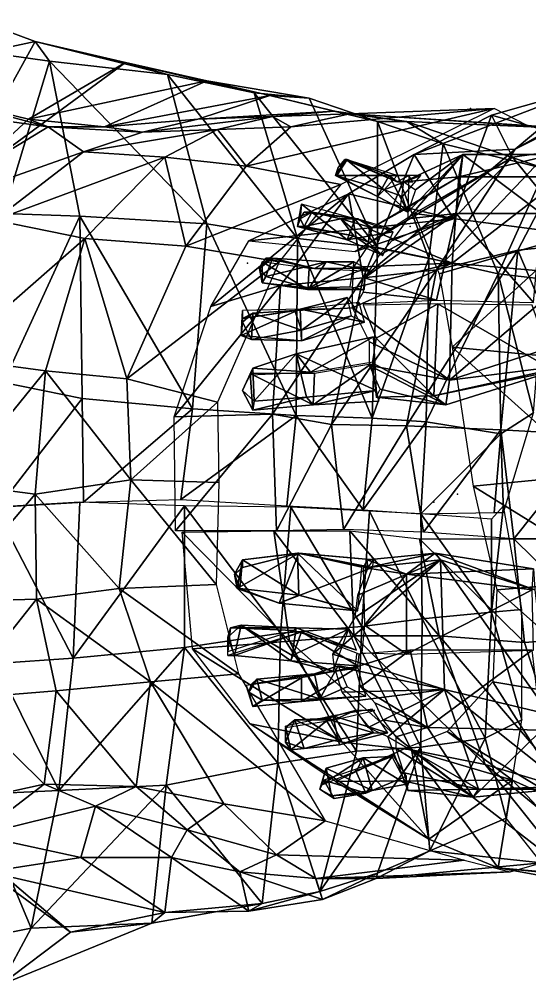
# Model space of a CAD drawing. Extents: x -652 to 233, y -282 to 215.
# Drawn here: x -156.2 to 38.3, y -220.3 to 147.7 of the extents above; entities that cross this region are included whole.
import ezdxf

# ---------------------------------------------------------------- set-up
doc = ezdxf.new("R2010")
doc.units = 0
doc.layers.get('0').update_dxf_attribs({"linetype": 'CONTINUOUS'})

msp = doc.modelspace()

# ---------------------------------------------------------------- linework, layer by layer
for p in [(15.84, 113.65, 1056.83), (-7.16, 68.65, 1053.33), (-69.16, 54.65, 12.33), (1.84, -36.35, 1065.33), (1.84, -36.35, 1065.33), (10.84, -33.35, 1055.33), (10.84, -33.35, 1055.33), (-72.16, -103.35, 20.33), (11.84, -141.85, 1077.83)]:
    msp.add_point(p)
for points in [[(-173.16, 147.65, 1302.83), (-150.16, 139.15, 1290.33), (-181.16, 83.15, 1243.33)], [(-150.16, 139.15, 1290.33), (-173.16, 147.65, 1302.83), (-169.16, 135.15, 1313.83)], [(-115.66, 131.15, 1253.83), (-181.16, 83.15, 1243.33), (-150.16, 139.15, 1290.33)], [(-169.16, 135.15, 1313.83), (-144.66, 131.65, 1304.33), (-150.16, 139.15, 1290.33)], [(-150.16, 139.15, 1290.33), (-99.66, 126.65, 1272.33), (-115.66, 131.15, 1253.83)], [(-99.66, 126.65, 1272.33), (-150.16, 139.15, 1290.33), (-144.66, 131.65, 1304.33)], [(-144.66, 131.65, 1304.33), (-169.16, 135.15, 1313.83), (-162.16, 73.65, 1330.33)], [(-181.16, 83.15, 1243.33), (-115.66, 131.15, 1253.83), (-152.66, 109.65, 1216.33)], [(-162.16, 73.65, 1330.33), (-133.16, 72.65, 1317.83), (-144.66, 131.65, 1304.33)], [(-84.66, 124.15, 1213.83), (-152.66, 109.65, 1216.33), (-115.66, 131.15, 1253.83)], [(-84.66, 69.65, 1286.33), (-144.66, 131.65, 1304.33), (-133.16, 72.65, 1317.83)], [(-144.66, 131.65, 1304.33), (-84.66, 69.65, 1286.33), (-99.66, 126.65, 1272.33)], [(-66.66, 119.65, 1230.83), (-115.66, 131.15, 1253.83), (-99.66, 126.65, 1272.33)], [(-115.66, 131.15, 1253.83), (-66.66, 119.65, 1230.83), (-84.66, 124.15, 1213.83)], [(32.84, 98.15, 944.84), (94.34, 129.15, 935.84), (62.84, 115.15, 897.33)], [(94.34, 129.15, 935.84), (32.84, 98.15, 944.84), (60.84, 121.65, 970.33)], [(-50.16, 64.15, 1250.33), (-99.66, 126.65, 1272.33), (-84.66, 69.65, 1286.33)], [(-99.66, 126.65, 1272.33), (-50.16, 64.15, 1250.33), (-66.66, 119.65, 1230.83)], [(-152.66, 109.65, 1216.33), (-84.66, 124.15, 1213.83), (-123.66, 106.65, 1186.33)], [(-60.66, 118.65, 1182.83), (-123.66, 106.65, 1186.33), (-84.66, 124.15, 1213.83)], [(-84.66, 124.15, 1213.83), (-45.66, 117.65, 1196.83), (-60.66, 118.65, 1182.83)], [(-45.66, 117.65, 1196.83), (-84.66, 124.15, 1213.83), (-66.66, 119.65, 1230.83)], [(-5.66, 96.15, 979.83), (60.84, 121.65, 970.33), (32.84, 98.15, 944.84)], [(60.84, 121.65, 970.33), (-5.66, 96.15, 979.83), (23.84, 111.15, 1010.83)], [(60.84, 121.65, 970.33), (23.84, 111.15, 1010.83), (64.34, 99.65, 1039.33)], [(-145.16, 106.65, 1165.33), (-210.66, 115.65, 1182.33), (-198.16, 120.65, 1192.83)], [(-181.16, 83.15, 1243.33), (-152.66, 109.65, 1216.33), (-198.16, 120.65, 1192.83)], [(-145.16, 106.65, 1165.33), (-198.16, 120.65, 1192.83), (-152.66, 109.65, 1216.33)], [(-123.66, 106.65, 1186.33), (-60.66, 118.65, 1182.83), (-88.16, 109.65, 1158.33)], [(-36.16, 112.65, 1152.83), (-88.16, 109.65, 1158.33), (-60.66, 118.65, 1182.83)], [(-19.66, 60.65, 1217.33), (-66.66, 119.65, 1230.83), (-50.16, 64.15, 1250.33)], [(-66.66, 119.65, 1230.83), (-19.66, 60.65, 1217.33), (-45.66, 117.65, 1196.83)], [(-19.66, 108.65, 1170.33), (-60.66, 118.65, 1182.83), (-45.66, 117.65, 1196.83)], [(-60.66, 118.65, 1182.83), (-19.66, 108.65, 1170.33), (-36.16, 112.65, 1152.83)], [(-210.66, 115.65, 1182.33), (-145.16, 106.65, 1165.33), (-201.16, 72.65, 1124.33)], [(-19.66, 108.65, 1170.33), (-45.66, 117.65, 1196.83), (-19.66, 60.65, 1217.33)], [(2.84, 52.15, 919.83), (62.84, 115.15, 897.33), (33.84, 59.65, 872.33)], [(62.84, 115.15, 897.33), (2.84, 52.15, 919.83), (32.84, 98.15, 944.84)], [(64.34, 62.65, 835.83), (33.84, 59.65, 872.33), (62.84, 115.15, 897.33)], [(-109.16, 104.65, 1137.83), (-59.66, 110.65, 1132.83), (-80.66, 105.65, 1111.33)], [(-59.66, 110.65, 1132.83), (-109.16, 104.65, 1137.83), (-88.16, 109.65, 1158.33)], [(-88.16, 109.65, 1158.33), (-36.16, 112.65, 1152.83), (-59.66, 110.65, 1132.83)], [(-52.66, 106.65, 1086.83), (-80.66, 105.65, 1111.33), (-59.66, 110.65, 1132.83)], [(24.84, 113.65, 1019.33), (-69.66, 91.65, 1064.33), (-52.66, 106.65, 1086.83)], [(-69.66, 91.65, 1064.33), (24.84, 113.65, 1019.33), (-33.66, 84.65, 1034.83)], [(-30.16, 111.65, 1105.83), (-59.66, 110.65, 1132.83), (-36.16, 112.65, 1152.83)], [(-59.66, 110.65, 1132.83), (-30.16, 111.65, 1105.83), (-52.66, 106.65, 1086.83)], [(24.84, 113.65, 1019.33), (-52.66, 106.65, 1086.83), (-30.16, 111.65, 1105.83)], [(-36.16, 112.65, 1152.83), (-8.66, 108.65, 1129.83), (-30.16, 111.65, 1105.83)], [(-8.66, 108.65, 1129.83), (-36.16, 112.65, 1152.83), (-19.66, 108.65, 1170.33)], [(-30.16, 111.65, 1105.83), (37.34, 107.15, 1035.83), (24.84, 113.65, 1019.33)], [(-30.16, 111.65, 1105.83), (50.84, 106.15, 1051.33), (37.34, 107.15, 1035.83)], [(50.84, 106.15, 1051.33), (-30.16, 111.65, 1105.83), (-8.66, 108.65, 1129.83)], [(9.34, 71.65, 1038.33), (23.84, 111.15, 1010.83), (-5.66, 96.15, 979.83)], [(23.84, 111.15, 1010.83), (9.34, 71.65, 1038.33), (31.84, 95.15, 1070.83)], [(31.84, 95.15, 1070.83), (64.34, 99.65, 1039.33), (23.84, 111.15, 1010.83)], [(-152.66, 109.65, 1216.33), (-123.66, 106.65, 1186.33), (-145.16, 106.65, 1165.33)], [(-123.66, 106.65, 1186.33), (-88.16, 109.65, 1158.33), (-109.16, 104.65, 1137.83)], [(-19.66, 60.65, 1217.33), (-0.16, 56.65, 1199.33), (-19.66, 108.65, 1170.33)], [(5.34, 100.15, 1142.33), (-19.66, 108.65, 1170.33), (-0.16, 56.65, 1199.33)], [(-19.66, 108.65, 1170.33), (5.34, 100.15, 1142.33), (-8.66, 108.65, 1129.83)], [(44.34, 90.65, 1090.33), (-8.66, 108.65, 1129.83), (5.34, 100.15, 1142.33)], [(-8.66, 108.65, 1129.83), (44.34, 90.65, 1090.33), (50.84, 106.15, 1051.33)], [(-131.66, 97.15, 1118.33), (-201.16, 72.65, 1124.33), (-145.16, 106.65, 1165.33)], [(-145.16, 106.65, 1165.33), (-109.16, 104.65, 1137.83), (-131.66, 97.15, 1118.33)], [(-109.16, 104.65, 1137.83), (-145.16, 106.65, 1165.33), (-123.66, 106.65, 1186.33)], [(-80.66, 105.65, 1111.33), (-131.66, 97.15, 1118.33), (-109.16, 104.65, 1137.83)], [(-131.66, 97.15, 1118.33), (-80.66, 105.65, 1111.33), (-100.66, 95.15, 1092.83)], [(-69.66, 91.65, 1064.33), (-100.66, 95.15, 1092.83), (-80.66, 105.65, 1111.33)], [(-80.66, 105.65, 1111.33), (-52.66, 106.65, 1086.83), (-69.66, 91.65, 1064.33)], [(-0.16, 56.65, 1199.33), (26.34, 50.65, 1166.83), (5.34, 100.15, 1142.33)], [(44.34, 90.65, 1090.33), (5.34, 100.15, 1142.33), (26.34, 50.65, 1166.83)], [(64.34, 99.65, 1039.33), (31.84, 95.15, 1070.83), (55.84, 65.65, 1088.33)], [(-201.16, 72.65, 1124.33), (-131.66, 97.15, 1118.33), (-165.66, 71.15, 1094.33)], [(-100.66, 95.15, 1092.83), (-165.66, 71.15, 1094.33), (-131.66, 97.15, 1118.33)], [(-30.66, 81.15, 1015.33), (-5.66, 96.15, 979.83), (-25.16, 49.15, 956.33)], [(-5.66, 96.15, 979.83), (-30.66, 81.15, 1015.33), (9.34, 71.65, 1038.33)], [(32.84, 98.15, 944.84), (-25.16, 49.15, 956.33), (-5.66, 96.15, 979.83)], [(-25.16, 49.15, 956.33), (32.84, 98.15, 944.84), (2.84, 52.15, 919.83)], [(12.84, 96.15, 16.34), (-9.66, 85.65, 15.33), (-5.16, 82.65, 28.83)], [(-9.66, 85.65, 15.33), (12.84, 96.15, 16.34), (11.34, 87.65, 3.33)], [(12.84, 96.15, 16.34), (-8.16, 74.15, 29.33), (-8.16, 71.65, 20.84)], [(12.84, 96.15, 16.34), (-5.16, 82.65, 28.83), (-8.16, 74.15, 29.33)], [(-8.16, 71.65, 20.84), (10.34, 73.65, 32.84), (12.84, 96.15, 16.34)], [(42.84, 73.65, 49.34), (12.84, 96.15, 16.34), (10.34, 73.65, 32.84)], [(47.34, 96.15, 25.34), (11.34, 87.65, 3.33), (12.84, 96.15, 16.34)], [(11.34, 87.65, 3.33), (47.34, 96.15, 25.34), (51.34, 87.65, 6.33)], [(12.84, 96.15, 16.34), (42.84, 73.65, 49.34), (47.34, 96.15, 25.34)], [(-165.66, 71.15, 1094.33), (-100.66, 95.15, 1092.83), (-131.16, 64.15, 1066.83)], [(-92.66, 61.15, 1042.33), (-131.16, 64.15, 1066.83), (-100.66, 95.15, 1092.83)], [(-100.66, 95.15, 1092.83), (-69.66, 91.65, 1064.33), (-92.66, 61.15, 1042.33)], [(-17.16, 82.65, 30.83), (-31.66, 94.15, 21.83), (-35.66, 88.15, 21.83)], [(-34.66, 91.15, 19.34), (-35.66, 88.15, 21.83), (-31.66, 94.15, 21.83)], [(-15.16, 88.15, 16.83), (-35.16, 88.15, 16.34), (-31.16, 94.15, 17.33)], [(-34.66, 91.15, 19.34), (-31.16, 94.15, 17.33), (-35.16, 88.15, 16.34)], [(-34.66, 91.15, 19.34), (-32.16, 94.15, 22.83), (-31.16, 94.15, 17.33)], [(-12.16, 85.65, 27.33), (-31.16, 94.15, 17.33), (-32.16, 94.15, 22.83)], [(-31.66, 94.15, 21.83), (-17.16, 82.65, 30.83), (-12.16, 88.15, 26.33)], [(-31.16, 94.15, 17.33), (-12.16, 85.65, 27.33), (-15.16, 88.15, 16.83)], [(31.84, 95.15, 1070.83), (-28.16, 59.15, 1073.33), (-5.66, 73.65, 1104.33)], [(-28.16, 59.15, 1073.33), (31.84, 95.15, 1070.83), (9.34, 71.65, 1038.33)], [(-5.66, 73.65, 1104.33), (55.84, 65.65, 1088.33), (31.84, 95.15, 1070.83)], [(-33.66, 84.65, 1034.83), (-92.66, 61.15, 1042.33), (-69.66, 91.65, 1064.33)], [(-34.66, 91.15, 19.34), (-35.16, 88.15, 16.34), (-35.66, 88.15, 21.83)], [(26.34, 50.65, 1166.83), (43.84, 48.65, 1132.83), (44.34, 90.65, 1090.33)], [(-92.66, 61.15, 1042.33), (-33.66, 84.65, 1034.83), (-57.16, 55.15, 1025.33)], [(-35.66, 88.15, 21.83), (-19.66, 80.15, 21.33), (-17.16, 82.65, 30.83)], [(-19.66, 80.15, 21.33), (-35.66, 88.15, 21.83), (-35.16, 88.15, 16.34)], [(-35.16, 88.15, 16.34), (-15.16, 88.15, 16.83), (-19.66, 80.15, 21.33)], [(11.34, 87.65, 3.33), (-22.66, 67.65, 19.34), (-11.16, 74.15, 18.83)], [(-22.66, 67.65, 19.34), (11.34, 87.65, 3.33), (8.84, 54.65, -0.67)], [(-8.16, 74.15, 20.84), (-19.66, 80.15, 21.33), (-15.16, 88.15, 16.83)], [(-17.16, 82.65, 30.83), (-10.16, 80.15, 27.83), (-3.16, 88.15, 27.33)], [(-3.16, 88.15, 27.33), (-12.16, 88.15, 26.33), (-17.16, 82.65, 30.83)], [(-15.16, 88.15, 16.83), (-7.66, 88.15, 17.33), (-8.16, 74.15, 20.84)], [(-7.66, 88.15, 17.33), (-15.16, 88.15, 16.83), (-12.16, 85.65, 27.33)], [(-12.16, 85.65, 27.33), (-6.16, 85.65, 26.84), (-7.66, 88.15, 17.33)], [(11.34, 87.65, 3.33), (-11.16, 74.15, 18.83), (-9.66, 85.65, 15.33)], [(51.34, 87.65, 6.33), (8.84, 54.65, -0.67), (11.34, 87.65, 3.33)], [(8.84, 54.65, -0.67), (51.34, 87.65, 6.33), (55.34, 50.65, 7.34)], [(-83.16, 38.15, 1034.33), (-30.66, 81.15, 1015.33), (-56.66, 46.15, 991.33)], [(-30.66, 81.15, 1015.33), (-83.16, 38.15, 1034.33), (-68.66, 63.15, 1050.33)], [(-68.66, 63.15, 1050.33), (9.34, 71.65, 1038.33), (-30.66, 81.15, 1015.33)], [(-25.16, 49.15, 956.33), (-56.66, 46.15, 991.33), (-30.66, 81.15, 1015.33)], [(-8.16, 74.15, 20.84), (-17.16, 82.65, 30.83), (-19.66, 80.15, 21.33)], [(-17.16, 82.65, 30.83), (-8.16, 74.15, 20.84), (-10.16, 80.15, 27.83)], [(-133.16, 72.65, 1317.83), (-162.16, 73.65, 1330.33), (-162.16, 9.15, 1335.33)], [(-49.16, 71.65, 29.33), (-50.16, 68.65, 31.34), (-48.66, 77.15, 32.84)], [(-31.16, 63.65, 33.83), (-48.66, 77.15, 32.84), (-50.16, 68.65, 31.34)], [(-49.16, 71.65, 29.33), (-47.66, 74.15, 31.83), (-44.66, 74.15, 25.83)], [(-49.16, 71.65, 29.33), (-44.66, 74.15, 25.83), (-47.66, 68.65, 23.84)], [(-48.66, 77.15, 32.84), (-31.16, 63.65, 33.83), (-28.16, 71.65, 35.84)], [(-33.66, 71.65, 22.83), (-47.66, 68.65, 23.84), (-44.66, 74.15, 25.83)], [(-27.16, 71.65, 36.83), (-44.66, 74.15, 25.83), (-47.66, 74.15, 31.83)], [(-44.66, 74.15, 25.83), (-27.16, 71.65, 36.83), (-33.66, 71.65, 22.83)], [(10.34, 73.65, 32.84), (-19.16, 57.65, 25.34), (-24.66, 49.15, 30.83)], [(-24.66, 49.15, 30.83), (2.84, 40.65, 37.34), (10.34, 73.65, 32.84)], [(10.34, 73.65, 32.84), (-14.16, 63.15, 30.33), (-19.16, 57.65, 25.34)], [(10.34, 73.65, 32.84), (-8.16, 71.65, 20.84), (-14.16, 63.15, 30.33)], [(55.84, 65.65, 1088.33), (-5.66, 73.65, 1104.33), (3.84, 50.65, 1120.83)], [(39.84, 39.65, 61.83), (10.34, 73.65, 32.84), (2.84, 40.65, 37.34)], [(10.34, 73.65, 32.84), (39.84, 39.65, 61.83), (42.84, 73.65, 49.34)], [(-131.16, 64.15, 1066.83), (-183.16, 18.65, 1082.83), (-165.66, 71.15, 1094.33)], [(-162.16, 9.15, 1335.33), (-132.16, 3.15, 1319.83), (-133.16, 72.65, 1317.83)], [(-90.16, -0.85, 1284.83), (-133.16, 72.65, 1317.83), (-132.16, 3.15, 1319.83)], [(-133.16, 72.65, 1317.83), (-90.16, -0.85, 1284.83), (-84.66, 69.65, 1286.33)], [(9.34, 71.65, 1038.33), (-68.66, 63.15, 1050.33), (-28.16, 59.15, 1073.33)], [(-49.16, 71.65, 29.33), (-47.66, 68.65, 23.84), (-50.16, 68.65, 31.34)], [(-47.66, 68.65, 23.84), (-33.66, 71.65, 22.83), (-28.66, 65.15, 21.83)], [(-33.66, 71.65, 22.83), (-21.66, 68.15, 18.33), (-23.16, 62.65, 20.84)], [(-23.16, 62.65, 20.84), (-28.66, 65.15, 21.83), (-33.66, 71.65, 22.83)], [(-21.66, 68.15, 18.33), (-33.66, 71.65, 22.83), (-27.16, 71.65, 36.83)], [(-13.66, 66.65, 26.84), (-28.16, 71.65, 35.84), (-31.16, 63.65, 33.83)], [(-27.16, 71.65, 36.83), (-13.66, 67.65, 27.33), (-21.66, 68.15, 18.33)], [(-50.66, -3.35, 1244.83), (-84.66, 69.65, 1286.33), (-90.16, -0.85, 1284.83)], [(-84.66, 69.65, 1286.33), (-50.66, -3.35, 1244.83), (-50.16, 64.15, 1250.33)], [(-50.16, 68.65, 31.34), (-28.66, 65.15, 21.83), (-31.16, 63.65, 33.83)], [(-28.66, 65.15, 21.83), (-50.16, 68.65, 31.34), (-47.66, 68.65, 23.84)], [(-31.16, 63.65, 33.83), (-17.66, 57.65, 24.33), (-13.66, 66.65, 26.84)], [(8.84, 54.65, -0.67), (-23.16, 61.15, 21.33), (-22.66, 67.65, 19.34)], [(-183.16, 18.65, 1082.83), (-131.16, 64.15, 1066.83), (-146.16, 13.65, 1056.33)], [(-115.16, 10.65, 1023.83), (-146.16, 13.65, 1056.33), (-131.16, 64.15, 1066.83)], [(-131.16, 64.15, 1066.83), (-92.66, 61.15, 1042.33), (-115.16, 10.65, 1023.83)], [(-21.66, -4.35, 1214.33), (-50.16, 64.15, 1250.33), (-50.66, -3.35, 1244.83)], [(-50.16, 64.15, 1250.33), (-21.66, -4.35, 1214.33), (-19.66, 60.65, 1217.33)], [(-17.66, 57.65, 24.33), (-31.16, 63.65, 33.83), (-28.66, 65.15, 21.83)], [(-28.66, 65.15, 21.83), (-23.16, 62.65, 20.84), (-17.66, 57.65, 24.33)], [(55.84, 65.65, 1088.33), (3.84, 50.65, 1120.83), (8.84, 22.65, 1137.83)], [(8.84, 22.65, 1137.83), (65.84, 17.15, 1093.83), (55.84, 65.65, 1088.33)], [(33.84, 59.65, 872.33), (64.34, 62.65, 835.83), (63.84, -10.85, 834.33)], [(-57.16, 55.15, 1025.33), (-115.16, 10.65, 1023.83), (-92.66, 61.15, 1042.33)], [(8.84, 54.65, -0.67), (-28.66, 53.15, 18.33), (-23.16, 61.15, 21.33)], [(-0.16, 56.65, 1199.33), (-19.66, 60.65, 1217.33), (-21.66, -4.35, 1214.33)], [(-8.66, -7.35, 907.34), (33.84, 59.65, 872.33), (27.34, -8.85, 865.34)], [(33.84, 59.65, 872.33), (-8.66, -7.35, 907.34), (2.84, 52.15, 919.83)], [(63.84, -10.85, 834.33), (27.34, -8.85, 865.34), (33.84, 59.65, 872.33)], [(-64.66, 52.65, 24.83), (-62.16, 56.65, 28.34), (-59.66, 56.65, 21.83)], [(-64.66, 52.65, 24.83), (-59.66, 56.65, 21.83), (-62.16, 49.65, 19.83)], [(-39.16, 55.15, 22.34), (-62.16, 49.65, 19.83), (-59.66, 56.65, 21.83)], [(-43.66, 52.65, 34.83), (-59.66, 56.65, 21.83), (-62.16, 56.65, 28.34)], [(-59.66, 56.65, 21.83), (-43.66, 52.65, 34.83), (-39.16, 55.15, 22.34)], [(-21.66, -4.35, 1214.33), (-1.16, -5.85, 1194.83), (-0.16, 56.65, 1199.33)], [(26.34, 50.65, 1166.83), (-0.16, 56.65, 1199.33), (-1.16, -5.85, 1194.83)], [(-115.16, 10.65, 1023.83), (-57.16, 55.15, 1025.33), (-80.66, 1.65, 1008.83)], [(-64.66, 52.65, 24.83), (-63.66, 47.15, 26.33), (-63.66, 55.15, 30.33)], [(-64.66, 52.65, 24.83), (-62.16, 49.65, 19.83), (-63.66, 47.15, 26.33)], [(-63.66, 55.15, 30.33), (-46.16, 44.65, 33.83), (-45.66, 52.65, 34.34)], [(-46.16, 44.65, 33.83), (-63.66, 55.15, 30.33), (-63.66, 47.15, 26.33)], [(-62.16, 49.65, 19.83), (-39.16, 55.15, 22.34), (-45.66, 45.15, 22.34)], [(-46.16, 44.65, 33.83), (-24.66, 44.65, 26.84), (-24.16, 52.65, 29.84)], [(-24.16, 52.65, 29.84), (-45.66, 52.65, 34.34), (-46.16, 44.65, 33.83)], [(-45.66, 45.15, 22.34), (-28.66, 55.15, 19.34), (-30.16, 45.65, 19.34)], [(-28.66, 55.15, 19.34), (-45.66, 45.15, 22.34), (-39.16, 55.15, 22.34)], [(-22.16, 51.65, 30.33), (-39.16, 55.15, 22.34), (-43.66, 52.65, 34.83)], [(-39.16, 55.15, 22.34), (-22.16, 51.65, 30.33), (-28.66, 55.15, 19.34)], [(-37.16, -6.85, 939.33), (2.84, 52.15, 919.83), (-8.66, -7.35, 907.34)], [(2.84, 52.15, 919.83), (-37.16, -6.85, 939.33), (-25.16, 49.15, 956.33)], [(-29.16, 37.65, 15.33), (8.84, 54.65, -0.67), (7.84, 10.15, -4.17)], [(8.84, 54.65, -0.67), (-29.16, 45.15, 19.34), (-28.66, 53.15, 18.33)], [(8.84, 54.65, -0.67), (-29.16, 37.65, 15.33), (-29.16, 45.15, 19.34)], [(55.34, 50.65, 7.34), (7.84, 10.15, -4.17), (8.84, 54.65, -0.67)], [(-45.66, 45.15, 22.34), (-63.66, 47.15, 26.33), (-62.16, 49.65, 19.83)], [(-59.66, -2.85, 976.83), (-25.16, 49.15, 956.33), (-37.16, -6.85, 939.33)], [(-25.16, 49.15, 956.33), (-59.66, -2.85, 976.83), (-56.66, 46.15, 991.33)], [(2.84, 40.65, 37.34), (-24.66, 49.15, 30.83), (-25.16, 43.65, 26.33)], [(-1.16, -5.85, 1194.83), (27.34, -10.35, 1167.83), (26.34, 50.65, 1166.83)], [(7.84, 10.15, -4.17), (55.34, 50.65, 7.34), (55.84, 25.65, 9.33)], [(39.84, -2.35, 1137.33), (26.34, 50.65, 1166.83), (27.34, -10.35, 1167.83)], [(26.34, 50.65, 1166.83), (39.84, -2.35, 1137.33), (43.84, 48.65, 1132.83)], [(-97.16, -3.85, 1018.33), (-56.66, 46.15, 991.33), (-59.66, -2.85, 976.83)], [(-56.66, 46.15, 991.33), (-97.16, -3.85, 1018.33), (-83.16, 38.15, 1034.33)], [(-63.66, 47.15, 26.33), (-45.66, 45.15, 22.34), (-46.16, 44.65, 33.83)], [(-24.66, 44.65, 26.84), (-46.16, 44.65, 33.83), (-45.66, 45.15, 22.34)], [(-45.66, 45.15, 22.34), (-30.16, 45.65, 19.34), (-24.66, 44.65, 26.84)], [(-51.16, 36.65, 23.84), (-28.16, 37.65, 31.34), (-31.16, 41.65, 19.83)], [(-31.16, 41.65, 19.83), (-48.66, 29.15, 21.33), (-51.16, 36.65, 23.84)], [(-48.66, 29.15, 21.33), (-31.16, 41.65, 19.83), (-29.66, 34.65, 15.83)], [(2.84, 40.65, 37.34), (-25.16, 43.65, 26.33), (-27.66, 39.15, 29.33)], [(-71.66, 27.15, 29.84), (-48.66, 25.15, 31.34), (-49.16, 37.15, 33.33)], [(-49.16, 37.15, 33.33), (-71.16, 36.65, 31.34), (-71.66, 27.15, 29.84)], [(-71.16, 33.65, 31.83), (-47.16, 37.15, 32.33), (-51.16, 36.65, 23.84)], [(-28.16, 37.65, 31.34), (-51.16, 36.65, 23.84), (-47.16, 37.15, 32.33)], [(-49.16, 37.15, 33.33), (-24.66, 32.15, 26.33), (-26.66, 39.65, 27.33)], [(-24.66, 32.15, 26.33), (-49.16, 37.15, 33.33), (-48.66, 25.15, 31.34)], [(7.84, 10.15, -4.17), (-22.66, 24.65, 10.83), (-29.16, 37.65, 15.33)], [(3.34, 39.15, 37.83), (-25.16, 38.65, 32.33), (-20.16, 26.15, 18.83)], [(-20.16, 26.15, 18.83), (1.84, 4.15, 25.83), (3.34, 39.15, 37.83)], [(47.84, 13.65, 46.34), (3.34, 39.15, 37.83), (1.84, 4.15, 25.83)], [(3.34, 39.15, 37.83), (47.84, 13.65, 46.34), (39.34, 38.65, 60.33)], [(-71.16, 32.15, 26.33), (-71.66, 27.15, 29.84), (-71.16, 36.65, 31.34)], [(-51.16, 36.65, 23.84), (-67.16, 35.65, 23.33), (-71.16, 33.65, 31.83)], [(-71.16, 32.15, 26.33), (-71.16, 33.65, 31.83), (-67.16, 35.65, 23.33)], [(-71.16, 32.15, 26.33), (-67.16, 35.65, 23.33), (-67.66, 25.65, 21.33)], [(-48.66, 29.15, 21.33), (-67.66, 25.65, 21.33), (-67.16, 35.65, 23.33)], [(-67.16, 35.65, 23.33), (-51.16, 36.65, 23.84), (-48.66, 29.15, 21.33)], [(-48.66, 25.15, 31.34), (-29.66, 34.65, 15.83), (-24.66, 32.15, 26.33)], [(-29.66, 34.65, 15.83), (-48.66, 25.15, 31.34), (-48.66, 29.15, 21.33)], [(-71.16, 32.15, 26.33), (-67.66, 25.65, 21.33), (-71.66, 27.15, 29.84)], [(-48.66, 25.15, 31.34), (-71.66, 27.15, 29.84), (-67.66, 25.65, 21.33)], [(-67.66, 25.65, 21.33), (-48.66, 29.15, 21.33), (-48.66, 25.15, 31.34)], [(-50.66, 20.15, 6.33), (-21.16, 26.65, 16.34), (-20.16, 6.15, -0.67)], [(-21.16, 26.65, 16.34), (-50.66, 20.15, 6.33), (-45.16, 13.15, 21.83)], [(-45.16, 13.15, 21.83), (-20.66, 17.15, 26.33), (-21.16, 26.65, 16.34)], [(1.84, 4.15, 25.83), (-20.16, 26.15, 18.83), (-21.66, 16.65, 24.83)], [(7.84, 10.15, -4.17), (-22.66, 15.65, 3.33), (-22.66, 24.65, 10.83)], [(7.84, 10.15, -4.17), (55.84, 25.65, 9.33), (55.84, 16.15, 19.83)], [(8.84, 22.65, 1137.83), (62.84, -25.85, 1090.83), (65.84, 17.15, 1093.83)], [(62.84, -25.85, 1090.83), (8.84, 22.65, 1137.83), (16.84, -30.35, 1126.83)], [(-146.16, 13.65, 1056.33), (-181.16, -29.35, 1080.33), (-183.16, 18.65, 1082.83)], [(-50.66, 20.15, 6.33), (-66.66, 2.15, 6.83), (-67.16, 14.65, 9.83)], [(-67.16, 14.65, 9.83), (-45.16, 13.15, 21.83), (-50.66, 20.15, 6.33)], [(-66.66, 2.15, 6.83), (-50.66, 20.15, 6.33), (-46.66, 3.65, -3.16)], [(-20.16, 6.15, -0.67), (-46.66, 3.65, -3.16), (-50.66, 20.15, 6.33)], [(-44.16, 0.65, 18.83), (-19.16, 2.15, 18.33), (-22.16, 16.15, 23.84)], [(-22.16, 16.15, 23.84), (-43.66, 12.65, 23.84), (-44.16, 0.65, 18.83)], [(6.34, 0.65, 7.83), (-18.66, 6.65, 1.83), (-22.66, 15.65, 3.33)], [(-22.66, 15.65, 3.33), (7.84, 10.15, -4.17), (6.34, 0.65, 7.83)], [(1.84, 4.15, 25.83), (-21.66, 16.65, 24.83), (-20.16, 3.65, 17.33)], [(55.84, 16.15, 19.83), (1.84, 4.15, 25.83), (6.34, 0.65, 7.83)], [(1.84, 4.15, 25.83), (55.84, 16.15, 19.83), (47.84, 13.65, 46.34)], [(55.84, 16.15, 19.83), (6.34, 0.65, 7.83), (7.84, 10.15, -4.17)], [(-181.16, -29.35, 1080.33), (-146.16, 13.65, 1056.33), (-150.16, -33.35, 1052.33)], [(-113.66, -27.85, 1024.83), (-150.16, -33.35, 1052.33), (-146.16, 13.65, 1056.33)], [(-146.16, 13.65, 1056.33), (-115.16, 10.65, 1023.83), (-113.66, -27.85, 1024.83)], [(-71.16, 6.15, 13.83), (-68.16, 12.15, 20.33), (-67.16, 14.65, 9.83)], [(-71.16, 6.15, 13.83), (-67.16, 14.65, 9.83), (-66.66, 2.15, 6.83)], [(-71.16, 6.15, 13.83), (-67.16, -1.35, 15.33), (-68.16, 12.65, 18.83)], [(-45.16, 13.15, 21.83), (-67.16, 14.65, 9.83), (-68.16, 12.15, 20.33)], [(-68.16, 12.65, 18.83), (-44.16, 0.65, 18.83), (-43.66, 12.65, 23.84)], [(-44.16, 0.65, 18.83), (-68.16, 12.65, 18.83), (-67.16, -1.35, 15.33)], [(-132.16, 3.15, 1319.83), (-162.16, 9.15, 1335.33), (-164.16, -38.35, 1331.83)], [(-80.66, 1.65, 1008.83), (-113.66, -27.85, 1024.83), (-115.16, 10.65, 1023.83)], [(-71.16, 6.15, 13.83), (-66.66, 2.15, 6.83), (-67.16, -1.35, 15.33)], [(-20.16, 6.15, -0.67), (-44.16, 0.65, 18.83), (-46.66, 3.65, -3.16)], [(-44.16, 0.65, 18.83), (-20.16, 6.15, -0.67), (-19.16, 2.15, 18.33)], [(6.34, 0.65, 7.83), (-20.16, 3.65, 17.33), (-18.66, 6.65, 1.83)], [(-20.16, 3.65, 17.33), (6.34, 0.65, 7.83), (1.84, 4.15, 25.83)], [(-164.16, -38.35, 1331.83), (-131.66, -36.35, 1313.33), (-132.16, 3.15, 1319.83)], [(-90.16, -0.85, 1284.83), (-132.16, 3.15, 1319.83), (-131.66, -36.35, 1313.33)], [(-113.66, -27.85, 1024.83), (-80.66, 1.65, 1008.83), (-80.16, -28.85, 1009.83)], [(-67.16, -1.35, 15.33), (-46.66, 3.65, -3.16), (-44.16, 0.65, 18.83)], [(-46.66, 3.65, -3.16), (-67.16, -1.35, 15.33), (-66.66, 2.15, 6.83)], [(-131.66, -36.35, 1313.33), (-94.66, -35.35, 1283.33), (-90.16, -0.85, 1284.83)], [(-59.66, -2.85, 976.83), (-96.66, -47.35, 1023.33), (-97.16, -3.85, 1018.33)], [(-96.66, -47.35, 1023.33), (-59.66, -2.85, 976.83), (-58.16, -47.35, 977.83)], [(-50.66, -3.35, 1244.83), (-90.16, -0.85, 1284.83), (-94.66, -35.35, 1283.33)], [(-94.66, -35.35, 1283.33), (-54.16, -37.85, 1238.83), (-50.66, -3.35, 1244.83)], [(-37.16, -6.85, 939.33), (-58.16, -47.35, 977.83), (-59.66, -2.85, 976.83)], [(-25.16, -39.35, 1211.83), (-50.66, -3.35, 1244.83), (-54.16, -37.85, 1238.83)], [(-50.66, -3.35, 1244.83), (-25.16, -39.35, 1211.83), (-21.66, -4.35, 1214.33)], [(27.34, -10.35, 1167.83), (28.34, -40.35, 1128.33), (39.84, -2.35, 1137.33)], [(-58.16, -47.35, 977.83), (-37.16, -6.85, 939.33), (-32.66, -46.85, 942.33)], [(-8.66, -7.35, 907.34), (-32.66, -46.85, 942.33), (-37.16, -6.85, 939.33)], [(-32.66, -46.85, 942.33), (-8.66, -7.35, 907.34), (-2.16, -47.85, 909.83)], [(-1.16, -5.85, 1194.83), (-21.66, -4.35, 1214.33), (-25.16, -39.35, 1211.83)], [(-25.16, -39.35, 1211.83), (-3.16, -40.85, 1190.83), (-1.16, -5.85, 1194.83)], [(27.34, -8.85, 865.34), (-2.16, -47.85, 909.83), (-8.66, -7.35, 907.34)], [(27.34, -10.35, 1167.83), (-1.16, -5.85, 1194.83), (-3.16, -40.85, 1190.83)], [(-3.16, -40.85, 1190.83), (24.84, -40.35, 1165.83), (27.34, -10.35, 1167.83)], [(-2.16, -47.85, 909.83), (27.34, -8.85, 865.34), (32.34, -50.35, 869.33)], [(28.34, -40.35, 1128.33), (27.34, -10.35, 1167.83), (24.84, -40.35, 1165.83)], [(63.84, -10.85, 834.33), (32.34, -50.35, 869.33), (27.34, -8.85, 865.34)], [(32.34, -50.35, 869.33), (63.84, -10.85, 834.33), (65.34, -50.35, 834.33)], [(-150.16, -33.35, 1052.33), (-185.16, -74.35, 1075.33), (-181.16, -29.35, 1080.33)], [(-150.16, -33.35, 1052.33), (-113.66, -27.85, 1024.83), (-118.16, -69.35, 1020.33)], [(-81.16, -67.85, 1004.33), (-118.16, -69.35, 1020.33), (-113.66, -27.85, 1024.83)], [(-113.66, -27.85, 1024.83), (-80.16, -28.85, 1009.83), (-81.16, -67.85, 1004.33)], [(16.84, -30.35, 1126.83), (74.34, -65.85, 1097.33), (62.84, -25.85, 1090.83)], [(74.34, -65.85, 1097.33), (16.84, -30.35, 1126.83), (25.84, -69.85, 1136.33)], [(-185.16, -74.35, 1075.33), (-150.16, -33.35, 1052.33), (-149.66, -73.35, 1049.83)], [(-165.66, -38.35, 1333.83), (-135.66, -95.85, 1312.83), (-133.16, -36.35, 1314.33)], [(-118.16, -69.35, 1020.33), (-149.66, -73.35, 1049.83), (-150.16, -33.35, 1052.33)], [(-93.16, -37.85, 1281.33), (-133.16, -36.35, 1314.33), (-135.66, -95.85, 1312.83)], [(-135.66, -95.85, 1312.83), (-165.66, -38.35, 1333.83), (-165.16, -97.85, 1328.83)], [(-135.66, -95.85, 1312.83), (-93.16, -91.85, 1278.83), (-93.16, -37.85, 1281.33)], [(-56.66, -86.35, 1240.33), (-93.16, -37.85, 1281.33), (-93.16, -91.85, 1278.83)], [(-93.16, -37.85, 1281.33), (-56.66, -86.35, 1240.33), (-52.66, -38.35, 1241.33)], [(-25.66, -83.85, 1209.33), (-52.66, -38.35, 1241.33), (-56.66, -86.35, 1240.33)], [(-52.66, -38.35, 1241.33), (-25.66, -83.85, 1209.33), (-22.66, -39.85, 1212.33)], [(-2.66, -80.85, 1188.33), (-22.66, -39.85, 1212.33), (-25.66, -83.85, 1209.33)], [(-22.66, -39.85, 1212.33), (-2.66, -80.85, 1188.33), (-3.16, -40.85, 1190.83)], [(28.34, -37.85, 1128.83), (23.84, -42.85, 1166.33), (23.84, -78.35, 1164.33)], [(23.84, -78.35, 1164.33), (35.34, -77.35, 1133.33), (28.34, -37.85, 1128.83)], [(23.84, -78.35, 1164.33), (-3.16, -40.85, 1190.83), (-2.66, -80.85, 1188.33)], [(-3.16, -40.85, 1190.83), (23.84, -78.35, 1164.33), (23.84, -42.85, 1166.33)], [(-94.16, -47.85, 1024.83), (-59.16, -47.35, 978.33), (-53.16, -89.35, 981.83)], [(-59.16, -47.35, 978.33), (-30.16, -47.35, 942.83), (-28.66, -87.35, 945.33)], [(-28.66, -87.35, 945.33), (-53.16, -89.35, 981.83), (-59.16, -47.35, 978.33)], [(-30.16, -47.35, 942.83), (-3.66, -50.35, 911.33), (3.84, -87.35, 914.33)], [(3.84, -87.35, 914.33), (-28.66, -87.35, 945.33), (-30.16, -47.35, 942.83)], [(-53.16, -89.35, 981.83), (-90.16, -92.35, 1029.33), (-94.16, -47.85, 1024.83)], [(-3.66, -50.35, 911.33), (32.34, -50.35, 869.33), (36.34, -89.85, 872.84)], [(36.34, -89.85, 872.84), (3.84, -87.35, 914.33), (-3.66, -50.35, 911.33)], [(32.34, -50.35, 869.33), (63.84, -50.35, 836.33), (69.84, -87.35, 840.33)], [(69.84, -87.35, 840.33), (36.34, -89.85, 872.84), (32.34, -50.35, 869.33)], [(-74.16, -63.85, 17.84), (-71.16, -61.35, 26.33), (-71.16, -58.35, 13.34)], [(-74.16, -63.85, 17.84), (-71.16, -58.35, 13.34), (-73.16, -69.35, 11.84)], [(-74.16, -63.85, 17.84), (-72.16, -69.35, 24.83), (-71.16, -58.35, 25.83)], [(-73.16, -69.35, 11.84), (-49.66, -55.85, 5.84), (-57.16, -74.85, 15.33)], [(-49.66, -55.85, 5.84), (-73.16, -69.35, 11.84), (-71.16, -58.35, 13.34)], [(-49.66, -71.85, 26.33), (-71.16, -58.35, 25.83), (-72.16, -69.35, 24.83)], [(-71.16, -58.35, 25.83), (-49.66, -71.85, 26.33), (-50.16, -55.85, 24.83)], [(-71.16, -61.35, 26.33), (-50.16, -55.85, 24.83), (-49.66, -55.85, 5.84)], [(-49.66, -55.85, 5.84), (-71.16, -58.35, 13.34), (-71.16, -61.35, 26.33)], [(-21.66, -61.35, 8.84), (-57.16, -74.85, 15.33), (-49.66, -55.85, 5.84)], [(-21.16, -58.35, 17.33), (-49.66, -55.85, 5.84), (-50.16, -55.85, 24.83)], [(-50.16, -55.85, 24.83), (-23.16, -61.35, 30.33), (-21.16, -58.35, 17.33)], [(-50.16, -55.85, 24.83), (-27.16, -77.85, 28.34), (-25.66, -61.35, 28.34)], [(-27.16, -77.85, 28.34), (-50.16, -55.85, 24.83), (-49.66, -71.85, 26.33)], [(-49.66, -55.85, 5.84), (-21.16, -58.35, 17.33), (-21.66, -61.35, 8.84)], [(4.34, -58.35, 10.83), (-36.66, -94.35, 16.83), (-28.16, -80.35, 19.34)], [(-36.66, -94.35, 16.83), (4.34, -58.35, 10.83), (5.84, -107.85, 3.83)], [(4.34, -58.35, 10.83), (-28.16, -80.35, 19.34), (-27.16, -71.85, 7.83)], [(4.34, -58.35, 10.83), (-27.16, -71.85, 7.83), (-23.16, -61.35, 10.34)], [(-8.66, -63.85, 40.83), (-23.66, -58.35, 17.84), (-25.16, -61.35, 30.83)], [(2.34, -55.85, 22.34), (-23.16, -61.35, 10.34), (-23.66, -58.35, 17.84)], [(-23.66, -58.35, 17.84), (-8.66, -63.85, 40.83), (2.34, -55.85, 22.34)], [(-23.16, -61.35, 10.34), (2.34, -55.85, 22.34), (4.34, -58.35, 10.83)], [(39.84, -61.85, 32.84), (2.34, -55.85, 22.34), (-8.66, -63.85, 40.83)], [(40.34, -69.85, 18.33), (4.34, -58.35, 10.83), (2.34, -55.85, 22.34)], [(2.34, -55.85, 22.34), (39.84, -61.85, 32.84), (40.34, -69.85, 18.33)], [(45.84, -117.35, 14.33), (5.84, -107.85, 3.83), (4.34, -58.35, 10.83)], [(4.34, -58.35, 10.83), (40.34, -69.85, 18.33), (45.84, -117.35, 14.33)], [(-57.16, -74.85, 15.33), (-21.66, -61.35, 8.84), (-27.66, -77.85, 13.83)], [(-8.66, -63.85, 40.83), (-25.16, -61.35, 30.83), (-24.66, -83.35, 23.33)], [(-8.66, -63.85, 40.83), (39.34, -69.85, 56.84), (39.84, -61.85, 32.84)], [(-74.16, -63.85, 17.84), (-73.16, -69.35, 11.84), (-72.16, -69.35, 24.83)], [(-24.66, -83.35, 23.33), (-8.66, -94.35, 38.84), (-8.66, -63.85, 40.83)], [(39.34, -69.85, 56.84), (-8.66, -63.85, 40.83), (-8.66, -94.35, 38.84)], [(25.84, -69.85, 1136.33), (74.84, -113.35, 1098.33), (74.34, -65.85, 1097.33)], [(-149.66, -73.35, 1049.83), (-118.16, -69.35, 1020.33), (-106.16, -104.85, 1031.33)], [(-118.16, -69.35, 1020.33), (-81.16, -67.85, 1004.33), (-72.66, -101.85, 1013.33)], [(-72.66, -101.85, 1013.33), (-106.16, -104.85, 1031.33), (-118.16, -69.35, 1020.33)], [(-57.16, -74.85, 15.33), (-72.16, -69.35, 24.83), (-73.16, -69.35, 11.84)], [(-72.16, -69.35, 24.83), (-57.16, -74.85, 15.33), (-49.66, -71.85, 26.33)], [(-8.66, -94.35, 38.84), (39.84, -92.85, 68.84), (39.34, -69.85, 56.84)], [(74.84, -113.35, 1098.33), (25.84, -69.85, 1136.33), (24.34, -104.85, 1135.33)], [(-149.66, -73.35, 1049.83), (-179.66, -111.35, 1079.83), (-185.16, -74.35, 1075.33)], [(-179.66, -111.35, 1079.83), (-149.66, -73.35, 1049.83), (-142.16, -108.35, 1055.33)], [(-106.16, -104.85, 1031.33), (-142.16, -108.35, 1055.33), (-149.66, -73.35, 1049.83)], [(-27.66, -77.85, 13.83), (-49.66, -71.85, 26.33), (-57.16, -74.85, 15.33)], [(-49.66, -71.85, 26.33), (-27.66, -77.85, 13.83), (-27.16, -77.85, 28.34)], [(-25.66, -83.85, 1209.33), (-3.16, -129.85, 1182.83), (-2.66, -80.85, 1188.33)], [(21.34, -126.35, 1158.33), (-2.66, -80.85, 1188.33), (-3.16, -129.85, 1182.83)], [(-2.66, -80.85, 1188.33), (21.34, -126.35, 1158.33), (23.84, -78.35, 1164.33)], [(35.34, -119.35, 1126.83), (23.84, -78.35, 1164.33), (21.34, -126.35, 1158.33)], [(23.84, -78.35, 1164.33), (35.34, -119.35, 1126.83), (35.34, -77.35, 1133.33)], [(-76.66, -87.85, 22.34), (-71.66, -83.35, 18.33), (-74.16, -94.85, 19.34)], [(-76.66, -87.85, 22.34), (-75.66, -84.35, 30.33), (-71.66, -83.35, 18.33)], [(-51.66, -85.35, 32.84), (-75.66, -84.35, 30.33), (-76.66, -93.35, 28.83)], [(-76.66, -87.85, 22.34), (-76.66, -93.35, 28.83), (-75.66, -84.35, 30.33)], [(-50.66, -84.35, 20.84), (-71.66, -83.35, 18.33), (-75.66, -84.35, 30.33)], [(-75.66, -84.35, 30.33), (-51.66, -85.35, 32.84), (-50.66, -84.35, 20.84)], [(-52.66, -96.85, 29.33), (-74.16, -94.85, 19.34), (-71.66, -83.35, 18.33)], [(-71.66, -83.35, 18.33), (-50.66, -84.35, 20.84), (-52.16, -94.85, 21.33)], [(-71.66, -83.35, 18.33), (-52.16, -94.85, 21.33), (-52.66, -96.85, 29.33)], [(-56.66, -86.35, 1240.33), (-27.66, -131.35, 1205.83), (-25.66, -83.85, 1209.33)], [(-30.66, -84.85, 19.83), (-52.16, -94.85, 21.33), (-50.66, -84.35, 20.84)], [(-27.66, -92.85, 34.34), (-50.66, -84.35, 20.84), (-51.66, -85.35, 32.84)], [(-50.66, -84.35, 20.84), (-27.66, -92.85, 34.34), (-30.66, -84.85, 19.83)], [(-3.16, -129.85, 1182.83), (-25.66, -83.85, 1209.33), (-27.66, -131.35, 1205.83)], [(-8.66, -94.35, 38.84), (-24.66, -83.35, 23.33), (-25.66, -93.85, 34.83)], [(-93.16, -91.85, 1278.83), (-57.66, -135.85, 1235.33), (-56.66, -86.35, 1240.33)], [(-48.66, -85.85, 32.33), (-76.66, -94.85, 28.34), (-74.16, -94.85, 19.34)], [(-76.66, -87.85, 22.34), (-74.16, -94.85, 19.34), (-76.66, -94.85, 28.34)], [(-74.16, -94.85, 19.34), (-52.66, -96.85, 29.33), (-48.66, -85.85, 32.33)], [(-27.66, -131.35, 1205.83), (-56.66, -86.35, 1240.33), (-57.66, -135.85, 1235.33)], [(-53.16, -89.35, 981.83), (-28.66, -87.35, 945.33), (-6.66, -130.85, 967.33)], [(-27.16, -98.85, 29.33), (-48.66, -85.85, 32.33), (-52.66, -96.85, 29.33)], [(-52.16, -94.85, 21.33), (-30.66, -84.85, 19.83), (-36.66, -100.85, 16.83)], [(-48.66, -85.85, 32.33), (-27.16, -98.85, 29.33), (-26.66, -94.35, 36.33)], [(-28.66, -87.35, 945.33), (3.84, -87.35, 914.33), (21.34, -136.35, 930.33)], [(21.34, -136.35, 930.33), (-6.66, -130.85, 967.33), (-28.66, -87.35, 945.33)], [(3.84, -87.35, 914.33), (36.34, -89.85, 872.84), (54.34, -146.35, 886.83)], [(54.34, -146.35, 886.83), (21.34, -136.35, 930.33), (3.84, -87.35, 914.33)], [(69.84, -87.35, 840.33), (54.34, -146.35, 886.83), (36.34, -89.85, 872.84)], [(-93.16, -91.85, 1278.83), (-135.66, -95.85, 1312.83), (-141.16, -146.35, 1309.33)], [(-141.16, -146.35, 1309.33), (-100.16, -144.35, 1275.83), (-93.16, -91.85, 1278.83)], [(-57.66, -135.85, 1235.33), (-93.16, -91.85, 1278.83), (-100.16, -144.35, 1275.83)], [(-90.16, -92.35, 1029.33), (-53.16, -89.35, 981.83), (-33.16, -127.85, 998.83)], [(-6.66, -130.85, 967.33), (-33.16, -127.85, 998.83), (-53.16, -89.35, 981.83)], [(-33.16, -127.85, 998.83), (-68.16, -120.85, 1049.33), (-90.16, -92.35, 1029.33)], [(-36.66, -100.85, 16.83), (-52.66, -96.85, 29.33), (-52.16, -94.85, 21.33)], [(5.84, -107.85, 3.83), (-36.16, -98.85, 19.83), (-36.66, -94.35, 16.83)], [(-7.16, -92.85, 39.33), (-28.16, -99.35, 28.34), (-26.16, -106.85, 31.34)], [(-7.16, -92.85, 39.33), (-27.66, -94.35, 34.83), (-28.16, -99.35, 28.34)], [(-26.16, -106.85, 31.34), (-0.66, -122.35, 30.33), (-7.16, -92.85, 39.33)], [(39.34, -92.85, 69.33), (-7.16, -92.85, 39.33), (-0.66, -122.35, 30.33)], [(-0.66, -122.35, 30.33), (42.84, -123.35, 56.84), (39.34, -92.85, 69.33)], [(-141.16, -146.35, 1309.33), (-165.16, -97.85, 1328.83), (-173.16, -147.85, 1324.33)], [(-165.16, -97.85, 1328.83), (-141.16, -146.35, 1309.33), (-135.66, -95.85, 1312.83)], [(-52.66, -96.85, 29.33), (-36.66, -100.85, 16.83), (-27.16, -98.85, 29.33)], [(-48.66, -112.35, 26.33), (-24.16, -110.35, 24.33), (-27.16, -99.35, 27.83)], [(-27.16, -99.35, 27.83), (-48.66, -103.35, 28.83), (-48.66, -112.35, 26.33)], [(-43.66, -101.85, 21.33), (-28.66, -99.85, 28.83), (-34.66, -98.85, 16.34)], [(-34.66, -98.85, 16.34), (-41.66, -111.35, 17.84), (-43.66, -101.85, 21.33)], [(-41.66, -111.35, 17.84), (-34.66, -98.85, 16.34), (-31.16, -106.85, 18.33)], [(5.84, -107.85, 3.83), (-33.16, -108.85, 16.34), (-36.16, -98.85, 19.83)], [(-106.16, -104.85, 1031.33), (-72.66, -101.85, 1013.33), (-39.66, -157.85, 1029.83)], [(-67.66, -105.85, 25.34), (-49.16, -102.85, 28.83), (-43.66, -101.85, 21.33)], [(-43.66, -101.85, 21.33), (-65.66, -103.85, 14.84), (-67.66, -105.85, 25.34)], [(-65.66, -103.85, 14.84), (-43.66, -101.85, 21.33), (-41.66, -111.35, 17.84)], [(-28.66, -99.85, 28.83), (-43.66, -101.85, 21.33), (-49.16, -102.85, 28.83)], [(-106.16, -104.85, 1031.33), (-111.66, -144.85, 1082.33), (-142.16, -108.35, 1055.33)], [(-111.66, -144.85, 1082.33), (-106.16, -104.85, 1031.33), (-78.16, -151.35, 1059.33)], [(-39.66, -157.85, 1029.83), (-78.16, -151.35, 1059.33), (-106.16, -104.85, 1031.33)], [(-48.66, -103.35, 28.83), (-69.66, -106.35, 25.83), (-67.16, -114.35, 25.83)], [(-68.66, -108.85, 19.83), (-67.16, -114.35, 25.83), (-69.66, -106.35, 25.83)], [(-68.66, -108.85, 19.83), (-67.66, -105.85, 25.34), (-65.66, -103.85, 14.84)], [(-68.66, -108.85, 19.83), (-65.66, -103.85, 14.84), (-63.66, -111.85, 13.34)], [(-67.16, -114.35, 25.83), (-48.66, -112.35, 26.33), (-48.66, -103.35, 28.83)], [(-41.66, -111.35, 17.84), (-63.66, -111.85, 13.34), (-65.66, -103.85, 14.84)], [(54.84, -152.85, 1083.83), (24.34, -104.85, 1135.33), (6.84, -123.85, 1113.33)], [(24.34, -104.85, 1135.33), (54.84, -152.85, 1083.83), (74.84, -113.35, 1098.33)], [(-142.16, -108.35, 1055.33), (-146.66, -143.85, 1109.33), (-179.66, -111.35, 1079.83)], [(-146.66, -143.85, 1109.33), (-142.16, -108.35, 1055.33), (-111.66, -144.85, 1082.33)], [(-68.66, -108.85, 19.83), (-63.66, -111.85, 13.34), (-67.16, -114.35, 25.83)], [(-24.16, -110.35, 24.33), (-48.66, -112.35, 26.33), (-41.66, -111.35, 17.84)], [(-41.66, -111.35, 17.84), (-31.16, -106.85, 18.33), (-24.16, -110.35, 24.33)], [(5.84, -107.85, 3.83), (-30.16, -112.35, 18.33), (-33.16, -108.85, 16.34)], [(5.84, -107.85, 3.83), (-23.16, -122.35, 14.33), (-30.16, -112.35, 18.33)], [(-0.66, -122.35, 30.33), (-26.16, -106.85, 31.34), (-20.66, -112.85, 24.83)], [(5.84, -107.85, 3.83), (-15.66, -125.85, 14.33), (-23.16, -122.35, 14.33)], [(-15.66, -125.85, 14.33), (5.84, -107.85, 3.83), (18.84, -145.85, 6.83)], [(52.34, -144.85, 11.84), (18.84, -145.85, 6.83), (5.84, -107.85, 3.83)], [(5.84, -107.85, 3.83), (45.84, -117.35, 14.33), (52.34, -144.85, 11.84)], [(-194.16, -154.35, 1131.33), (-179.66, -111.35, 1079.83), (-146.66, -143.85, 1109.33)], [(-48.66, -112.35, 26.33), (-67.16, -114.35, 25.83), (-63.66, -111.85, 13.34)], [(-63.66, -111.85, 13.34), (-41.66, -111.35, 17.84), (-48.66, -112.35, 26.33)], [(-0.66, -122.35, 30.33), (-20.66, -112.85, 24.83), (-17.66, -119.35, 29.33)], [(-39.66, -118.85, 19.34), (-28.16, -115.85, 18.83), (-21.16, -124.35, 13.34)], [(-28.16, -115.85, 18.83), (-39.66, -118.85, 19.34), (-36.16, -119.35, 31.34)], [(-36.66, -117.85, 28.83), (-15.66, -124.35, 25.34), (-21.66, -115.35, 27.83)], [(-36.16, -119.35, 31.34), (-20.66, -115.85, 27.83), (-28.16, -115.85, 18.83)], [(-0.16, -164.85, 1033.83), (-35.66, -142.85, 1080.33), (-68.16, -120.85, 1049.33)], [(-68.16, -120.85, 1049.33), (-33.16, -127.85, 998.83), (-0.16, -164.85, 1033.83)], [(-36.66, -117.85, 28.83), (-54.66, -121.85, 18.33), (-52.66, -130.85, 17.33)], [(-54.66, -127.85, 13.83), (-51.16, -119.35, 9.83), (-47.66, -130.35, 9.83)], [(-36.16, -119.35, 31.34), (-51.16, -119.35, 9.83), (-54.66, -122.35, 18.83)], [(-54.66, -127.85, 13.83), (-54.66, -122.35, 18.83), (-51.16, -119.35, 9.83)], [(-52.66, -130.85, 17.33), (-34.16, -128.85, 28.34), (-36.66, -117.85, 28.83)], [(-51.16, -119.35, 9.83), (-36.16, -119.35, 31.34), (-39.66, -118.85, 19.34)], [(-51.16, -119.35, 9.83), (-39.66, -118.85, 19.34), (-34.66, -126.85, 16.34)], [(-34.66, -126.85, 16.34), (-47.66, -130.35, 9.83), (-51.16, -119.35, 9.83)], [(-21.16, -124.35, 13.34), (-34.66, -126.85, 16.34), (-39.66, -118.85, 19.34)], [(-15.66, -124.35, 25.34), (-36.66, -117.85, 28.83), (-34.16, -128.85, 28.34)], [(-0.66, -122.35, 30.33), (-17.66, -119.35, 29.33), (-12.66, -125.85, 19.34)], [(21.34, -126.35, 1158.33), (29.34, -156.85, 1095.83), (35.34, -119.35, 1126.83)], [(-54.66, -127.85, 13.83), (-52.66, -130.85, 17.33), (-54.66, -121.85, 18.33)], [(-21.16, -124.35, 13.34), (-34.16, -128.85, 28.34), (-34.66, -126.85, 16.34)], [(-34.16, -128.85, 28.34), (-21.16, -124.35, 13.34), (-15.66, -124.35, 25.34)], [(-12.66, -125.85, 19.34), (16.84, -148.85, 14.84), (-0.66, -122.35, 30.33)], [(31.84, -142.35, 1058.33), (6.84, -123.85, 1113.33), (-9.16, -130.35, 1094.83)], [(42.84, -123.35, 56.84), (-0.66, -122.35, 30.33), (16.84, -148.85, 14.84)], [(6.84, -123.85, 1113.33), (31.84, -142.35, 1058.33), (54.84, -152.85, 1083.83)], [(16.84, -148.85, 14.84), (48.34, -145.85, 24.33), (42.84, -123.35, 56.84)], [(-54.66, -127.85, 13.83), (-47.66, -130.35, 9.83), (-52.66, -130.85, 17.33)], [(-47.66, -130.35, 9.83), (-34.66, -126.85, 16.34), (-34.16, -128.85, 28.34)], [(-6.66, -130.85, 967.33), (-0.16, -164.85, 1033.83), (-33.16, -127.85, 998.83)], [(18.84, -145.85, 6.83), (-10.66, -139.35, 8.33), (-15.66, -125.85, 14.33)], [(16.84, -148.85, 14.84), (-12.66, -125.85, 19.34), (-12.66, -130.35, 23.84)], [(-3.16, -129.85, 1182.83), (0.34, -169.35, 1139.33), (21.34, -126.35, 1158.33)], [(29.34, -156.85, 1095.83), (21.34, -126.35, 1158.33), (0.34, -169.35, 1139.33)], [(-57.66, -135.85, 1235.33), (-41.66, -184.85, 1192.33), (-27.66, -131.35, 1205.83)], [(-34.16, -128.85, 28.34), (-52.66, -130.85, 17.33), (-47.66, -130.35, 9.83)], [(-3.16, -129.85, 1182.83), (-27.66, -131.35, 1205.83), (-41.66, -184.85, 1192.33)], [(-41.66, -184.85, 1192.33), (-19.66, -177.85, 1166.33), (-3.16, -129.85, 1182.83)], [(31.84, -142.35, 1058.33), (-9.16, -130.35, 1094.83), (-35.66, -142.85, 1080.33)], [(-27.66, -138.85, 24.83), (-12.66, -131.85, 22.83), (-14.16, -133.35, 16.83)], [(0.34, -169.35, 1139.33), (-3.16, -129.85, 1182.83), (-19.66, -177.85, 1166.33)], [(16.84, -148.85, 14.84), (-12.66, -130.35, 23.84), (-8.66, -142.85, 20.33)], [(-6.66, -130.85, 967.33), (21.34, -136.35, 930.33), (54.84, -178.35, 967.83)], [(54.84, -178.35, 967.83), (26.34, -175.85, 1000.33), (-6.66, -130.85, 967.33)], [(-0.16, -164.85, 1033.83), (-6.66, -130.85, 967.33), (26.34, -175.85, 1000.33)], [(-100.16, -144.35, 1275.83), (-63.66, -189.35, 1225.83), (-57.66, -135.85, 1235.33)], [(-41.66, -184.85, 1192.33), (-57.66, -135.85, 1235.33), (-63.66, -189.35, 1225.83)], [(-41.16, -144.35, 14.33), (-27.66, -138.85, 24.83), (-25.16, -133.85, 15.83)], [(-25.16, -133.85, 15.83), (-39.16, -137.85, 8.84), (-41.16, -144.35, 14.33)], [(-39.16, -137.85, 8.84), (-25.16, -133.85, 15.83), (-21.66, -146.35, 11.84)], [(-13.66, -132.85, 23.84), (-28.16, -138.35, 24.33), (-24.16, -147.35, 21.83)], [(-14.16, -133.35, 16.83), (-25.16, -133.85, 15.83), (-27.66, -138.85, 24.83)], [(-25.16, -133.85, 15.83), (-14.16, -133.35, 16.83), (-8.66, -143.85, 12.33)], [(-8.66, -143.85, 12.33), (-21.66, -146.35, 11.84), (-25.16, -133.85, 15.83)], [(-24.16, -147.35, 21.83), (-8.66, -140.85, 20.84), (-13.66, -132.85, 23.84)], [(-41.66, -145.85, 10.83), (-41.16, -144.35, 14.33), (-39.16, -137.85, 8.84)], [(-41.66, -145.85, 10.83), (-39.16, -137.85, 8.84), (-37.16, -148.35, 9.33)], [(-40.16, -142.35, 15.83), (-24.16, -147.35, 21.83), (-28.16, -138.35, 24.33)], [(-21.66, -146.35, 11.84), (-37.16, -148.35, 9.33), (-39.16, -137.85, 8.84)], [(18.84, -145.85, 6.83), (-8.16, -146.35, 12.83), (-10.66, -139.35, 8.33)], [(21.34, -136.35, 930.33), (54.34, -146.35, 886.83), (90.84, -193.35, 925.34)], [(90.84, -193.35, 925.34), (54.84, -178.35, 967.83), (21.34, -136.35, 930.33)], [(-41.66, -145.85, 10.83), (-36.16, -149.35, 14.33), (-40.16, -142.35, 15.83)], [(-24.16, -147.35, 21.83), (-40.16, -142.35, 15.83), (-36.16, -149.35, 14.33)], [(-35.66, -142.85, 1080.33), (-0.16, -164.85, 1033.83), (31.84, -142.35, 1058.33)], [(-8.66, -140.85, 20.84), (-24.16, -147.35, 21.83), (-21.66, -146.35, 11.84)], [(-21.66, -146.35, 11.84), (-8.66, -143.85, 12.33), (-8.66, -140.85, 20.84)], [(16.84, -148.85, 14.84), (-8.66, -142.85, 20.33), (-8.16, -146.35, 12.83)], [(26.34, -175.85, 1000.33), (31.84, -142.35, 1058.33), (-0.16, -164.85, 1033.83)], [(31.84, -142.35, 1058.33), (26.34, -175.85, 1000.33), (66.84, -179.85, 1037.33)], [(66.84, -179.85, 1037.33), (54.84, -152.85, 1083.83), (31.84, -142.35, 1058.33)], [(-146.66, -143.85, 1109.33), (-172.16, -163.35, 1151.83), (-194.16, -154.35, 1131.33)], [(-173.16, -147.85, 1324.33), (-151.66, -198.85, 1295.33), (-141.16, -146.35, 1309.33)], [(-172.16, -163.35, 1151.83), (-146.66, -143.85, 1109.33), (-127.16, -152.35, 1123.83)], [(-100.16, -144.35, 1275.83), (-141.16, -146.35, 1309.33), (-151.66, -198.85, 1295.33)], [(-151.66, -198.85, 1295.33), (-105.66, -196.85, 1265.33), (-100.16, -144.35, 1275.83)], [(-111.66, -144.85, 1082.33), (-127.16, -152.35, 1123.83), (-146.66, -143.85, 1109.33)], [(-127.16, -152.35, 1123.83), (-111.66, -144.85, 1082.33), (-92.16, -161.35, 1099.83)], [(-78.16, -151.35, 1059.33), (-92.16, -161.35, 1099.83), (-111.66, -144.85, 1082.33)], [(-63.66, -189.35, 1225.83), (-100.16, -144.35, 1275.83), (-105.66, -196.85, 1265.33)], [(-41.66, -145.85, 10.83), (-37.16, -148.35, 9.33), (-36.16, -149.35, 14.33)], [(-37.16, -148.35, 9.33), (-21.66, -146.35, 11.84), (-24.16, -147.35, 21.83)], [(-8.16, -146.35, 12.83), (18.84, -145.85, 6.83), (16.84, -148.85, 14.84)], [(48.34, -145.85, 24.33), (16.84, -148.85, 14.84), (18.84, -145.85, 6.83)], [(18.84, -145.85, 6.83), (52.34, -144.85, 11.84), (48.34, -145.85, 24.33)], [(-136.66, -200.35, 1233.83), (-163.16, -220.35, 1274.33), (-196.66, -149.35, 1239.33)], [(-196.66, -149.35, 1239.33), (-168.16, -177.35, 1207.33), (-136.66, -200.35, 1233.83)], [(-151.66, -198.85, 1295.33), (-173.16, -147.85, 1324.33), (-184.66, -205.35, 1303.33)], [(-24.16, -147.35, 21.83), (-36.16, -149.35, 14.33), (-37.16, -148.35, 9.33)], [(-127.16, -152.35, 1123.83), (-132.66, -171.85, 1175.33), (-172.16, -163.35, 1151.83)], [(-132.66, -171.85, 1175.33), (-127.16, -152.35, 1123.83), (-98.16, -171.85, 1143.83)], [(-92.16, -161.35, 1099.83), (-98.16, -171.85, 1143.83), (-127.16, -152.35, 1123.83)], [(-92.16, -161.35, 1099.83), (-78.16, -151.35, 1059.33), (-58.16, -170.85, 1077.33)], [(-39.66, -157.85, 1029.83), (-58.16, -170.85, 1077.33), (-78.16, -151.35, 1059.33)], [(-58.16, -170.85, 1077.33), (-39.66, -157.85, 1029.83), (13.34, -172.85, 1017.33)], [(0.34, -169.35, 1139.33), (42.84, -173.85, 1048.33), (29.34, -156.85, 1095.83)], [(-98.16, -171.85, 1143.83), (-92.16, -161.35, 1099.83), (-72.16, -177.35, 1118.33)], [(-58.16, -170.85, 1077.33), (-72.16, -177.35, 1118.33), (-92.16, -161.35, 1099.83)], [(-168.16, -177.35, 1207.33), (-172.16, -163.35, 1151.83), (-132.66, -171.85, 1175.33)], [(-168.16, -177.35, 1207.33), (-132.66, -171.85, 1175.33), (-100.66, -192.85, 1195.33)], [(-98.16, -171.85, 1143.83), (-100.66, -192.85, 1195.33), (-132.66, -171.85, 1175.33)], [(-100.66, -192.85, 1195.33), (-98.16, -171.85, 1143.83), (-68.66, -192.35, 1169.83)], [(-72.16, -177.35, 1118.33), (-68.66, -192.35, 1169.83), (-98.16, -171.85, 1143.83)], [(-72.16, -177.35, 1118.33), (-58.16, -170.85, 1077.33), (-43.16, -179.85, 1091.33)], [(13.34, -172.85, 1017.33), (-43.16, -179.85, 1091.33), (-58.16, -170.85, 1077.33)], [(-43.16, -179.85, 1091.33), (13.34, -172.85, 1017.33), (30.84, -177.35, 1030.83)], [(42.84, -173.85, 1048.33), (0.34, -169.35, 1139.33), (-20.16, -179.85, 1117.83)], [(-19.66, -177.85, 1166.33), (-20.16, -179.85, 1117.83), (0.34, -169.35, 1139.33)], [(-20.16, -179.85, 1117.83), (30.84, -177.35, 1030.83), (42.84, -173.85, 1048.33)], [(26.34, -175.85, 1000.33), (54.84, -178.35, 967.83), (92.84, -187.85, 1002.83)], [(92.84, -187.85, 1002.83), (66.84, -179.85, 1037.33), (26.34, -175.85, 1000.33)], [(-100.66, -192.85, 1195.33), (-136.66, -200.35, 1233.83), (-168.16, -177.35, 1207.33)], [(-68.66, -192.35, 1169.83), (-72.16, -177.35, 1118.33), (-40.66, -187.85, 1142.83)], [(-43.16, -179.85, 1091.33), (-40.66, -187.85, 1142.83), (-72.16, -177.35, 1118.33)], [(30.84, -177.35, 1030.83), (-20.16, -179.85, 1117.83), (-43.16, -179.85, 1091.33)], [(-40.66, -187.85, 1142.83), (-43.16, -179.85, 1091.33), (-20.16, -179.85, 1117.83)], [(-41.66, -184.85, 1192.33), (-40.66, -187.85, 1142.83), (-19.66, -177.85, 1166.33)], [(-20.16, -179.85, 1117.83), (-19.66, -177.85, 1166.33), (-40.66, -187.85, 1142.83)], [(-63.66, -189.35, 1225.83), (-68.66, -192.35, 1169.83), (-41.66, -184.85, 1192.33)], [(-40.66, -187.85, 1142.83), (-41.66, -184.85, 1192.33), (-68.66, -192.35, 1169.83)], [(-105.66, -196.85, 1265.33), (-100.66, -192.85, 1195.33), (-63.66, -189.35, 1225.83)], [(-68.66, -192.35, 1169.83), (-63.66, -189.35, 1225.83), (-100.66, -192.85, 1195.33)], [(-100.66, -192.85, 1195.33), (-105.66, -196.85, 1265.33), (-136.66, -200.35, 1233.83)], [(-163.16, -220.35, 1274.33), (-136.66, -200.35, 1233.83), (-105.66, -196.85, 1265.33)], [(-105.66, -196.85, 1265.33), (-151.66, -198.85, 1295.33), (-163.16, -220.35, 1274.33)], [(-184.66, -205.35, 1303.33), (-163.16, -220.35, 1274.33), (-151.66, -198.85, 1295.33)]]:
    msp.add_3dface(points)

doc.saveas('drawing.dxf')
